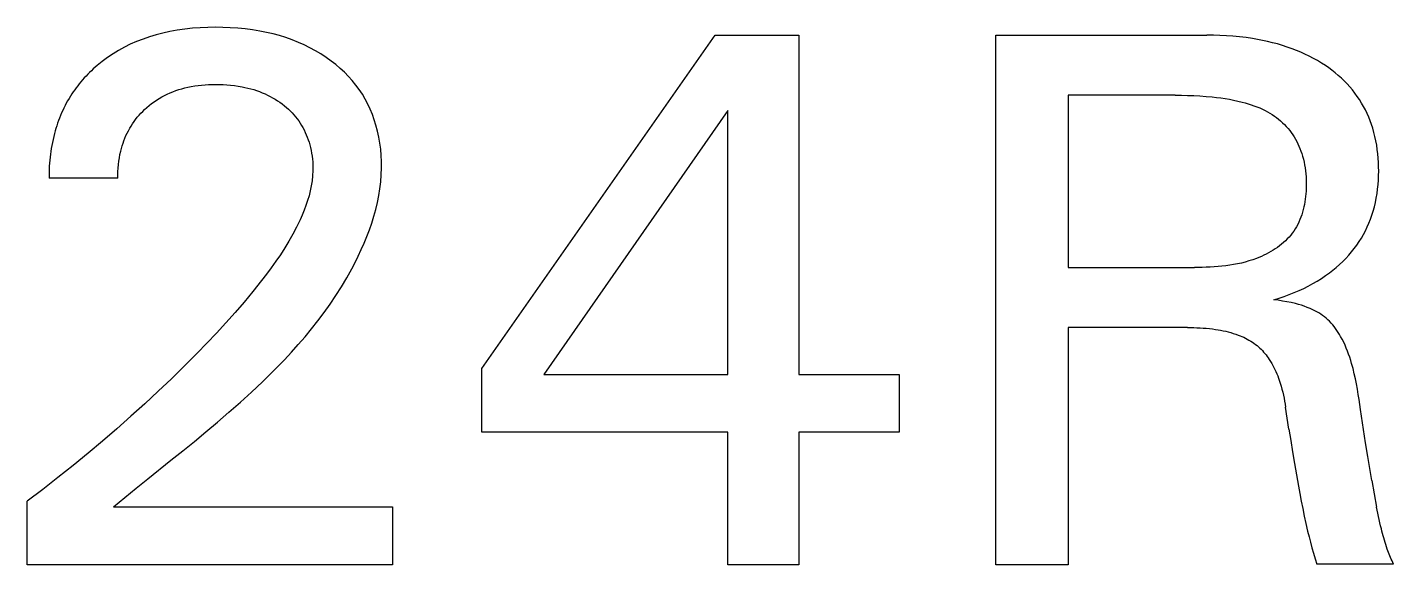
# Model space of a CAD drawing. Extents: x 0 to 420, y 0 to 297.
# Drawn here: x 153.61 to 159.28, y 214.46 to 216.69 of the extents above; entities that cross this region are included whole.
import ezdxf

# ---------------------------------------------------------------- set-up
doc = ezdxf.new("R2010")
doc.units = 0
doc.header["$LTSCALE"] = 23.1
doc.layers.add('10000_FRONT', color=7, linetype='CONTINUOUS')

msp = doc.modelspace()

# ---------------------------------------------------------------- linework, layer by layer
at = {"layer": '10000_FRONT', "color": 7, "linetype": 'CONTINUOUS'}
for p, q in [((154.3562, 216.6908), (154.3244, 216.6894)), ((154.388, 216.6913), (154.3562, 216.6908)), ((154.4191, 216.6909), (154.388, 216.6913)), ((154.4501, 216.6897), (154.4191, 216.6909)), ((154.0877, 216.6427), (154.0609, 216.6322)), ((154.1148, 216.652), (154.0877, 216.6427)), ((154.1424, 216.6603), (154.1148, 216.652)), ((154.1702, 216.6675), (154.1424, 216.6603)), ((154.1983, 216.6736), (154.1702, 216.6675)), ((154.2296, 216.6792), (154.1983, 216.6736)), ((154.2611, 216.6837), (154.2296, 216.6792)), ((154.2927, 216.6871), (154.2611, 216.6837)), ((154.3244, 216.6894), (154.2927, 216.6871)), ((154.481, 216.6877), (154.4501, 216.6897)), ((154.5119, 216.6847), (154.481, 216.6877)), ((154.5426, 216.6807), (154.5119, 216.6847)), ((154.5732, 216.6757), (154.5426, 216.6807)), ((154.6006, 216.6703), (154.5732, 216.6757)), ((154.6279, 216.6639), (154.6006, 216.6703)), ((154.6548, 216.6567), (154.6279, 216.6639)), ((154.6815, 216.6485), (154.6548, 216.6567)), ((154.7079, 216.6392), (154.6815, 216.6485)), ((154.7338, 216.6289), (154.7079, 216.6392)), ((155.495, 215.274), (156.4649, 216.6585)), ((156.4649, 216.6585), (156.8125, 216.6585)), ((156.8125, 216.6585), (156.8125, 215.249)), ((157.6311, 214.4585), (157.6311, 216.6585)), ((157.6311, 216.6585), (158.5074, 216.6585)), ((158.5346, 216.6583), (158.5074, 216.6585)), ((158.5618, 216.6575), (158.5346, 216.6583)), ((158.589, 216.6561), (158.5618, 216.6575)), ((158.6161, 216.6542), (158.589, 216.6561)), ((158.6432, 216.6516), (158.6161, 216.6542)), ((158.6703, 216.6484), (158.6432, 216.6516)), ((158.6972, 216.6445), (158.6703, 216.6484)), ((158.7182, 216.6409), (158.6972, 216.6445)), ((158.739, 216.6369), (158.7182, 216.6409)), ((158.7598, 216.6325), (158.739, 216.6369)), ((153.9629, 216.581), (153.9402, 216.5657)), ((153.9862, 216.5952), (153.9629, 216.581)), ((154.0101, 216.6084), (153.9862, 216.5952)), ((154.0346, 216.6206), (154.0101, 216.6084)), ((154.0609, 216.6322), (154.0346, 216.6206)), ((154.7577, 216.6183), (154.7338, 216.6289)), ((154.7812, 216.6067), (154.7577, 216.6183)), ((154.8042, 216.5941), (154.7812, 216.6067)), ((154.8266, 216.5807), (154.8042, 216.5941)), ((154.8485, 216.5663), (154.8266, 216.5807)), ((158.7804, 216.6275), (158.7598, 216.6325)), ((158.8009, 216.622), (158.7804, 216.6275)), ((158.8213, 216.616), (158.8009, 216.622)), ((158.8415, 216.6095), (158.8213, 216.616)), ((158.8615, 216.6024), (158.8415, 216.6095)), ((158.8796, 216.5954), (158.8615, 216.6024)), ((158.8976, 216.5879), (158.8796, 216.5954)), ((158.9153, 216.5799), (158.8976, 216.5879)), ((158.9328, 216.5714), (158.9153, 216.5799)), ((153.8889, 216.5253), (153.881, 216.5183)), ((153.8969, 216.5322), (153.8889, 216.5253)), ((153.9182, 216.5495), (153.8969, 216.5322)), ((153.9402, 216.5657), (153.9182, 216.5495)), ((154.8698, 216.5509), (154.8485, 216.5663)), ((154.8886, 216.5362), (154.8698, 216.5509)), ((154.9067, 216.5208), (154.8886, 216.5362)), ((154.9241, 216.5046), (154.9067, 216.5208)), ((158.9501, 216.5624), (158.9328, 216.5714)), ((158.967, 216.5529), (158.9501, 216.5624)), ((158.9837, 216.5428), (158.967, 216.5529)), ((159.0001, 216.5322), (158.9837, 216.5428)), ((159.014, 216.5226), (159.0001, 216.5322)), ((159.0276, 216.5126), (159.014, 216.5226)), ((153.8296, 216.465), (153.8229, 216.4568)), ((153.8365, 216.473), (153.8296, 216.465)), ((153.8436, 216.4809), (153.8365, 216.473)), ((153.8508, 216.4886), (153.8436, 216.4809)), ((153.8581, 216.4962), (153.8508, 216.4886)), ((153.8656, 216.5037), (153.8581, 216.4962)), ((153.8733, 216.5111), (153.8656, 216.5037)), ((153.881, 216.5183), (153.8733, 216.5111)), ((154.9409, 216.4876), (154.9241, 216.5046)), ((154.9568, 216.47), (154.9409, 216.4876)), ((154.9718, 216.4516), (154.9568, 216.47)), ((159.0408, 216.5021), (159.0276, 216.5126)), ((159.0538, 216.4913), (159.0408, 216.5021)), ((159.0664, 216.48), (159.0538, 216.4913)), ((159.0786, 216.4684), (159.0664, 216.48)), ((159.0904, 216.4563), (159.0786, 216.4684)), ((153.7917, 216.4143), (153.786, 216.4054)), ((153.7976, 216.423), (153.7917, 216.4143)), ((153.8037, 216.4317), (153.7976, 216.423)), ((153.8099, 216.4402), (153.8037, 216.4317)), ((153.8163, 216.4486), (153.8099, 216.4402)), ((153.8229, 216.4568), (153.8163, 216.4486)), ((154.1652, 216.4019), (154.1763, 216.4078)), ((154.1763, 216.4078), (154.188, 216.4136)), ((154.188, 216.4136), (154.1999, 216.4189)), ((154.1999, 216.4189), (154.212, 216.4239)), ((154.212, 216.4239), (154.2242, 216.4284)), ((154.2242, 216.4284), (154.2365, 216.4326)), ((154.2365, 216.4326), (154.249, 216.4363)), ((154.249, 216.4363), (154.2616, 216.4397)), ((154.2616, 216.4397), (154.2743, 216.4427)), ((154.2743, 216.4427), (154.2883, 216.4455)), ((154.2883, 216.4455), (154.3024, 216.4479)), ((154.3024, 216.4479), (154.3166, 216.4499)), ((154.3166, 216.4499), (154.3308, 216.4515)), ((154.3308, 216.4515), (154.3451, 216.4527)), ((154.3451, 216.4527), (154.3594, 216.4536)), ((154.3594, 216.4536), (154.3737, 216.4541)), ((154.3737, 216.4541), (154.388, 216.4543)), ((154.388, 216.4543), (154.404, 216.4541)), ((154.404, 216.4541), (154.4199, 216.4536)), ((154.4199, 216.4536), (154.4358, 216.4526)), ((154.4358, 216.4526), (154.4516, 216.4513)), ((154.4516, 216.4513), (154.4675, 216.4494)), ((154.4675, 216.4494), (154.4832, 216.4472)), ((154.4832, 216.4472), (154.4989, 216.4444)), ((154.4989, 216.4444), (154.5112, 216.4419)), ((154.5112, 216.4419), (154.5234, 216.439)), ((154.5234, 216.439), (154.5356, 216.4359)), ((154.5356, 216.4359), (154.5476, 216.4324)), ((154.5476, 216.4324), (154.5595, 216.4285)), ((154.5595, 216.4285), (154.5713, 216.4243)), ((154.5713, 216.4243), (154.583, 216.4197)), ((154.583, 216.4197), (154.5945, 216.4148)), ((154.5945, 216.4148), (154.6052, 216.4098)), ((154.6052, 216.4098), (154.6158, 216.4044)), ((154.9859, 216.4324), (154.9718, 216.4516)), ((154.9988, 216.4129), (154.9859, 216.4324)), ((155.0107, 216.3928), (154.9988, 216.4129)), ((157.932, 216.4091), (157.932, 215.6934)), ((158.3764, 216.4091), (157.932, 216.4091)), ((158.3764, 216.4091), (158.402, 216.4089)), ((158.402, 216.4089), (158.4275, 216.4084)), ((158.4275, 216.4084), (158.4531, 216.4074)), ((158.4531, 216.4074), (158.4786, 216.4061)), ((158.4786, 216.4061), (158.5041, 216.4043)), ((159.1018, 216.4439), (159.0904, 216.4563)), ((159.1127, 216.431), (159.1018, 216.4439)), ((159.1231, 216.4177), (159.1127, 216.431)), ((159.1327, 216.4044), (159.1231, 216.4177)), ((153.7586, 216.3559), (153.7538, 216.3457)), ((153.7637, 216.3661), (153.7586, 216.3559)), ((153.7689, 216.3761), (153.7637, 216.3661)), ((153.7744, 216.386), (153.7689, 216.3761)), ((153.7801, 216.3958), (153.7744, 216.386)), ((153.786, 216.4054), (153.7801, 216.3958)), ((154.0861, 216.3421), (154.0941, 216.3498)), ((154.0941, 216.3498), (154.1035, 216.3583)), ((154.1035, 216.3583), (154.1131, 216.3665)), ((154.1131, 216.3665), (154.123, 216.3743)), ((154.123, 216.3743), (154.1332, 216.3817)), ((154.1332, 216.3817), (154.1436, 216.3888)), ((154.1436, 216.3888), (154.1543, 216.3955)), ((154.1543, 216.3955), (154.1652, 216.4019)), ((154.6158, 216.4044), (154.6261, 216.3987)), ((154.6261, 216.3987), (154.6363, 216.3927)), ((154.6363, 216.3927), (154.6463, 216.3864)), ((154.6463, 216.3864), (154.656, 216.3797)), ((154.656, 216.3797), (154.6656, 216.3727)), ((154.6656, 216.3727), (154.6749, 216.3654)), ((154.6749, 216.3654), (154.6833, 216.3584)), ((154.6833, 216.3584), (154.6914, 216.3511)), ((154.6914, 216.3511), (154.6993, 216.3436)), ((155.0216, 216.3721), (155.0107, 216.3928)), ((155.0315, 216.3509), (155.0216, 216.3721)), ((155.0405, 216.3292), (155.0315, 216.3509)), ((158.5041, 216.4043), (158.5296, 216.402)), ((158.5296, 216.402), (158.5475, 216.4)), ((158.5475, 216.4), (158.5655, 216.3977)), ((158.5655, 216.3977), (158.5834, 216.3951)), ((158.5834, 216.3951), (158.6012, 216.3921)), ((158.6012, 216.3921), (158.619, 216.3887)), ((158.619, 216.3887), (158.6367, 216.3849)), ((158.6367, 216.3849), (158.6543, 216.3806)), ((158.6543, 216.3806), (158.6667, 216.3773)), ((158.6667, 216.3773), (158.679, 216.3737)), ((158.679, 216.3737), (158.6913, 216.3698)), ((158.6913, 216.3698), (158.7035, 216.3656)), ((158.7035, 216.3656), (158.7155, 216.3611)), ((158.7155, 216.3611), (158.7274, 216.3562)), ((158.7274, 216.3562), (158.7391, 216.3508)), ((158.7391, 216.3508), (158.7506, 216.3451)), ((159.1419, 216.3908), (159.1327, 216.4044)), ((159.1505, 216.3768), (159.1419, 216.3908)), ((159.1587, 216.3625), (159.1505, 216.3768)), ((159.1663, 216.3479), (159.1587, 216.3625)), ((153.7327, 216.293), (153.7291, 216.2822)), ((153.7365, 216.3037), (153.7327, 216.293)), ((153.7405, 216.3143), (153.7365, 216.3037)), ((153.7447, 216.3249), (153.7405, 216.3143)), ((153.7491, 216.3353), (153.7447, 216.3249)), ((153.7538, 216.3457), (153.7491, 216.3353)), ((154.0439, 216.2905), (154.0502, 216.2997)), ((154.0502, 216.2997), (154.0568, 216.3086)), ((154.0568, 216.3086), (154.0637, 216.3173)), ((154.0637, 216.3173), (154.0709, 216.3258)), ((154.0709, 216.3258), (154.0784, 216.334)), ((154.0784, 216.334), (154.0861, 216.3421)), ((154.6993, 216.3436), (154.707, 216.3358)), ((154.707, 216.3358), (154.7144, 216.3278)), ((154.7144, 216.3278), (154.7214, 216.3195)), ((154.7214, 216.3195), (154.7282, 216.3109)), ((154.7282, 216.3109), (154.7346, 216.3022)), ((154.7346, 216.3022), (154.7407, 216.2932)), ((154.7407, 216.2932), (154.7465, 216.2839)), ((155.0485, 216.3072), (155.0405, 216.3292)), ((155.0555, 216.2848), (155.0485, 216.3072)), ((156.5179, 216.3451), (155.7523, 215.249)), ((156.5179, 215.249), (156.5179, 216.3451)), ((158.7506, 216.3451), (158.7603, 216.3399)), ((158.7603, 216.3399), (158.7698, 216.3344)), ((158.7698, 216.3344), (158.7791, 216.3286)), ((158.7791, 216.3286), (158.7882, 216.3224)), ((158.7882, 216.3224), (158.7971, 216.316)), ((158.7971, 216.316), (158.8058, 216.3092)), ((158.8058, 216.3092), (158.8142, 216.3022)), ((158.8142, 216.3022), (158.8224, 216.2948)), ((158.8224, 216.2948), (158.8302, 216.2872)), ((159.1734, 216.3331), (159.1663, 216.3479)), ((159.1801, 216.318), (159.1734, 216.3331)), ((159.1862, 216.3028), (159.1801, 216.318)), ((159.1918, 216.2873), (159.1862, 216.3028)), ((153.7164, 216.2374), (153.7136, 216.2252)), ((153.7195, 216.2495), (153.7164, 216.2374)), ((153.7225, 216.2605), (153.7195, 216.2495)), ((153.7257, 216.2714), (153.7225, 216.2605)), ((153.7291, 216.2822), (153.7257, 216.2714)), ((154.0124, 216.2308), (154.0168, 216.2413)), ((154.0168, 216.2413), (154.0216, 216.2516)), ((154.0216, 216.2516), (154.0267, 216.2617)), ((154.0267, 216.2617), (154.0322, 216.2717)), ((154.0322, 216.2717), (154.0379, 216.2812)), ((154.0379, 216.2812), (154.0439, 216.2905)), ((154.7465, 216.2839), (154.7519, 216.2744)), ((154.7519, 216.2744), (154.757, 216.2647)), ((154.757, 216.2647), (154.7617, 216.2548)), ((154.7617, 216.2548), (154.7661, 216.2448)), ((154.7661, 216.2448), (154.7701, 216.2346)), ((155.0621, 216.2601), (155.0555, 216.2848)), ((155.0676, 216.2351), (155.0621, 216.2601)), ((158.8302, 216.2872), (158.8378, 216.2792)), ((158.8378, 216.2792), (158.845, 216.271)), ((158.845, 216.271), (158.8518, 216.2626)), ((158.8518, 216.2626), (158.8583, 216.2539)), ((158.8583, 216.2539), (158.8644, 216.245)), ((158.8644, 216.245), (158.8702, 216.2358)), ((158.8702, 216.2358), (158.8757, 216.2265)), ((159.1969, 216.2717), (159.1918, 216.2873)), ((159.2018, 216.2544), (159.1969, 216.2717)), ((159.2062, 216.237), (159.2018, 216.2544)), ((159.21, 216.2194), (159.2062, 216.237)), ((153.7065, 216.1883), (153.7045, 216.176)), ((153.7086, 216.2007), (153.7065, 216.1883)), ((153.711, 216.2129), (153.7086, 216.2007)), ((153.7136, 216.2252), (153.711, 216.2129)), ((153.995, 216.1766), (153.9979, 216.1876)), ((153.9979, 216.1876), (154.001, 216.1986)), ((154.001, 216.1986), (154.0045, 216.2094)), ((154.0045, 216.2094), (154.0083, 216.2202)), ((154.0083, 216.2202), (154.0124, 216.2308)), ((154.7701, 216.2346), (154.7738, 216.2242)), ((154.7738, 216.2242), (154.7772, 216.2138)), ((154.7772, 216.2138), (154.7802, 216.2032)), ((154.7802, 216.2032), (154.7833, 216.1915)), ((154.7833, 216.1915), (154.7859, 216.1797)), ((154.7859, 216.1797), (154.7881, 216.1678)), ((155.0719, 216.2099), (155.0676, 216.2351)), ((155.0752, 216.1846), (155.0719, 216.2099)), ((155.0774, 216.1591), (155.0752, 216.1846)), ((158.8757, 216.2265), (158.8809, 216.2169)), ((158.8809, 216.2169), (158.8857, 216.2072)), ((158.8857, 216.2072), (158.8902, 216.1974)), ((158.8902, 216.1974), (158.8943, 216.1874)), ((158.8943, 216.1874), (158.8982, 216.1772)), ((159.2132, 216.2017), (159.21, 216.2194)), ((159.2158, 216.1839), (159.2132, 216.2017)), ((159.218, 216.1661), (159.2158, 216.1839)), ((153.6991, 216.1264), (153.6983, 216.1139)), ((153.7002, 216.1388), (153.6991, 216.1264)), ((153.7014, 216.1512), (153.7002, 216.1388)), ((153.7029, 216.1636), (153.7014, 216.1512)), ((153.7045, 216.176), (153.7029, 216.1636)), ((153.9854, 216.1207), (153.9871, 216.1348)), ((153.9871, 216.1348), (153.9893, 216.1488)), ((153.9893, 216.1488), (153.9919, 216.1627)), ((153.9919, 216.1627), (153.995, 216.1766)), ((154.7881, 216.1678), (154.79, 216.1558)), ((154.79, 216.1558), (154.7915, 216.1438)), ((154.7915, 216.1438), (154.7925, 216.1318)), ((154.7925, 216.1318), (154.7932, 216.1198)), ((155.0786, 216.1336), (155.0774, 216.1591)), ((155.0787, 216.1081), (155.0786, 216.1336)), ((158.8982, 216.1772), (158.9017, 216.167)), ((158.9017, 216.167), (158.9053, 216.1553)), ((158.9053, 216.1553), (158.9085, 216.1435)), ((158.9085, 216.1435), (158.9113, 216.1315)), ((158.9113, 216.1315), (158.9137, 216.1195)), ((159.2196, 216.1481), (159.218, 216.1661)), ((159.2207, 216.1301), (159.2196, 216.1481)), ((159.2213, 216.1121), (159.2207, 216.1301)), ((153.6974, 216.0892), (153.6973, 216.0768)), ((153.6973, 216.0768), (153.6973, 216.0645)), ((153.6978, 216.1015), (153.6974, 216.0892)), ((153.6983, 216.1139), (153.6978, 216.1015)), ((153.9826, 216.0645), (153.9827, 216.0785)), ((153.9827, 216.0785), (153.9832, 216.0925)), ((153.9832, 216.0925), (153.9841, 216.1066)), ((153.9841, 216.1066), (153.9854, 216.1207)), ((154.7923, 216.0746), (154.79, 216.0536)), ((154.7934, 216.0957), (154.7923, 216.0746)), ((154.7932, 216.1198), (154.7935, 216.1077)), ((154.7935, 216.1077), (154.7934, 216.0957)), ((155.0753, 216.0498), (155.0777, 216.0789)), ((155.0777, 216.0789), (155.0787, 216.1081)), ((158.9137, 216.1195), (158.9157, 216.1074)), ((158.9157, 216.1074), (158.9174, 216.0952)), ((158.9174, 216.0952), (158.9187, 216.083)), ((158.9187, 216.083), (158.9197, 216.0706)), ((158.9197, 216.0706), (158.9203, 216.0583)), ((159.2204, 216.0565), (159.2212, 216.0753)), ((159.2212, 216.0753), (159.2215, 216.0941)), ((159.2215, 216.0941), (159.2213, 216.1121)), ((153.9826, 216.0645), (153.6973, 216.0645)), ((154.7824, 216.0121), (154.7772, 215.9915)), ((154.7867, 216.0328), (154.7824, 216.0121)), ((154.79, 216.0536), (154.7867, 216.0328)), ((155.0671, 215.992), (155.0718, 216.0208)), ((155.0718, 216.0208), (155.0753, 216.0498)), ((158.9197, 216.011), (158.919, 215.9999)), ((158.9203, 216.0222), (158.9197, 216.011)), ((158.9203, 216.0583), (158.9206, 216.0458)), ((158.9206, 216.0333), (158.9203, 216.0222)), ((158.9206, 216.0458), (158.9206, 216.0333)), ((159.2148, 216.0005), (159.2172, 216.0191)), ((159.2172, 216.0191), (159.2191, 216.0378)), ((159.2191, 216.0378), (159.2204, 216.0565)), ((154.7711, 215.9711), (154.7643, 215.9509)), ((154.7772, 215.9915), (154.7711, 215.9711)), ((155.0545, 215.9347), (155.0613, 215.9632)), ((155.0613, 215.9632), (155.0671, 215.992)), ((158.913, 215.9556), (158.9107, 215.9447)), ((158.9149, 215.9666), (158.913, 215.9556)), ((158.9165, 215.9777), (158.9149, 215.9666)), ((158.9179, 215.9888), (158.9165, 215.9777)), ((158.919, 215.9999), (158.9179, 215.9888)), ((159.2038, 215.9453), (159.2081, 215.9636)), ((159.2081, 215.9636), (159.2117, 215.982)), ((159.2117, 215.982), (159.2148, 216.0005)), ((154.7487, 215.9111), (154.7401, 215.8916)), ((154.7568, 215.9309), (154.7487, 215.9111)), ((154.7643, 215.9509), (154.7568, 215.9309)), ((155.0379, 215.8781), (155.0466, 215.9063)), ((155.0466, 215.9063), (155.0545, 215.9347)), ((158.8984, 215.9023), (158.8945, 215.8922)), ((158.902, 215.9127), (158.8984, 215.9023)), ((158.9053, 215.9232), (158.902, 215.9127)), ((158.9082, 215.9339), (158.9053, 215.9232)), ((158.9107, 215.9447), (158.9082, 215.9339)), ((159.1877, 215.8942), (159.1935, 215.9106)), ((159.1935, 215.9106), (159.1988, 215.9273)), ((159.1988, 215.9273), (159.2038, 215.9453)), ((154.7256, 215.8614), (154.71, 215.8319)), ((154.7401, 215.8916), (154.7256, 215.8614)), ((155.0178, 215.8224), (155.0282, 215.8502)), ((155.0282, 215.8502), (155.0379, 215.8781)), ((158.8689, 215.8445), (158.8627, 215.8359)), ((158.8748, 215.8535), (158.8689, 215.8445)), ((158.8803, 215.8628), (158.8748, 215.8535)), ((158.8854, 215.8724), (158.8803, 215.8628)), ((158.8902, 215.8821), (158.8854, 215.8724)), ((158.8945, 215.8922), (158.8902, 215.8821)), ((159.1585, 215.8308), (159.1667, 215.8462)), ((159.1667, 215.8462), (159.1743, 215.862)), ((159.1743, 215.862), (159.1813, 215.878)), ((159.1813, 215.878), (159.1877, 215.8942)), ((154.6936, 215.8029), (154.6762, 215.7745)), ((154.71, 215.8319), (154.6936, 215.8029)), ((154.9946, 215.7678), (155.0065, 215.795)), ((155.0065, 215.795), (155.0178, 215.8224)), ((158.8096, 215.7834), (158.8008, 215.777)), ((158.8181, 215.7901), (158.8096, 215.7834)), ((158.8263, 215.797), (158.8181, 215.7901)), ((158.8342, 215.8043), (158.8263, 215.797)), ((158.8419, 215.8118), (158.8342, 215.8043)), ((158.8492, 215.8195), (158.8419, 215.8118)), ((158.8561, 215.8276), (158.8492, 215.8195)), ((158.8627, 215.8359), (158.8561, 215.8276)), ((159.12, 215.7719), (159.1307, 215.7864)), ((159.1307, 215.7864), (159.1405, 215.8009)), ((159.1405, 215.8009), (159.1498, 215.8156)), ((159.1498, 215.8156), (159.1585, 215.8308)), ((154.6582, 215.7466), (154.6394, 215.7191)), ((154.6762, 215.7745), (154.6582, 215.7466)), ((154.9688, 215.7144), (154.982, 215.7409)), ((154.982, 215.7409), (154.9946, 215.7678)), ((158.6985, 215.7255), (158.6827, 215.7204)), ((158.7141, 215.7312), (158.6985, 215.7255)), ((158.7242, 215.7352), (158.7141, 215.7312)), ((158.7342, 215.7395), (158.7242, 215.7352)), ((158.7442, 215.7441), (158.7342, 215.7395)), ((158.754, 215.7489), (158.7442, 215.7441)), ((158.7637, 215.754), (158.754, 215.7489)), ((158.7733, 215.7593), (158.7637, 215.754)), ((158.7827, 215.7649), (158.7733, 215.7593)), ((158.7919, 215.7708), (158.7827, 215.7649)), ((158.8008, 215.777), (158.7919, 215.7708)), ((159.072, 215.7183), (159.0847, 215.731)), ((159.0847, 215.731), (159.097, 215.7442)), ((159.097, 215.7442), (159.1088, 215.7579)), ((159.1088, 215.7579), (159.12, 215.7719)), ((154.6201, 215.6921), (154.6002, 215.6654)), ((154.6394, 215.7191), (154.6201, 215.6921)), ((154.934, 215.6504), (154.955, 215.6882)), ((154.955, 215.6882), (154.9688, 215.7144)), ((157.932, 215.6934), (158.4559, 215.6934)), ((158.4722, 215.6935), (158.4559, 215.6934)), ((158.4886, 215.6937), (158.4722, 215.6935)), ((158.5049, 215.6941), (158.4886, 215.6937)), ((158.5213, 215.6948), (158.5049, 215.6941)), ((158.5376, 215.6957), (158.5213, 215.6948)), ((158.554, 215.6969), (158.5376, 215.6957)), ((158.5703, 215.6985), (158.554, 215.6969)), ((158.5865, 215.7003), (158.5703, 215.6985)), ((158.6028, 215.7026), (158.5865, 215.7003)), ((158.6189, 215.7052), (158.6028, 215.7026)), ((158.635, 215.7083), (158.6189, 215.7052)), ((158.651, 215.7118), (158.635, 215.7083)), ((158.6669, 215.7158), (158.651, 215.7118)), ((158.6827, 215.7204), (158.6669, 215.7158)), ((159.0005, 215.6594), (159.0172, 215.6716)), ((159.0172, 215.6716), (159.0315, 215.6826)), ((159.0315, 215.6826), (159.0454, 215.694)), ((159.0454, 215.694), (159.0589, 215.7059)), ((159.0589, 215.7059), (159.072, 215.7183)), ((154.58, 215.639), (154.5442, 215.594)), ((154.6002, 215.6654), (154.58, 215.639)), ((154.8889, 215.5772), (154.9119, 215.6134)), ((154.9119, 215.6134), (154.934, 215.6504)), ((158.91, 215.6067), (158.9291, 215.6163)), ((158.9291, 215.6163), (158.9479, 215.6265)), ((158.9479, 215.6265), (158.9658, 215.6369)), ((158.9658, 215.6369), (158.9833, 215.6479)), ((158.9833, 215.6479), (159.0005, 215.6594)), ((154.5442, 215.594), (154.5075, 215.5497)), ((154.865, 215.5416), (154.8889, 215.5772)), ((158.7865, 215.5593), (158.8079, 215.5659)), ((158.8044, 215.5569), (158.7865, 215.5593)), ((158.8223, 215.5541), (158.8044, 215.5569)), ((158.8079, 215.5659), (158.8291, 215.573)), ((158.8291, 215.573), (158.8502, 215.5808)), ((158.8502, 215.5808), (158.871, 215.5891)), ((158.871, 215.5891), (158.8906, 215.5976)), ((158.8906, 215.5976), (158.91, 215.6067)), ((154.47, 215.5062), (154.4317, 215.4632)), ((154.5075, 215.5497), (154.47, 215.5062)), ((154.8144, 215.4724), (154.8401, 215.5067)), ((154.8401, 215.5067), (154.865, 215.5416)), ((158.8402, 215.551), (158.8223, 215.5541)), ((158.858, 215.5474), (158.8402, 215.551)), ((158.8757, 215.5432), (158.858, 215.5474)), ((158.888, 215.5399), (158.8757, 215.5432)), ((158.9003, 215.5362), (158.888, 215.5399)), ((158.9124, 215.5322), (158.9003, 215.5362)), ((158.9244, 215.5278), (158.9124, 215.5322)), ((158.9363, 215.523), (158.9244, 215.5278)), ((158.9479, 215.5177), (158.9363, 215.523)), ((158.9563, 215.5136), (158.9479, 215.5177)), ((158.9646, 215.5092), (158.9563, 215.5136)), ((158.9727, 215.5045), (158.9646, 215.5092)), ((158.9807, 215.4996), (158.9727, 215.5045)), ((158.9884, 215.4943), (158.9807, 215.4996)), ((154.4317, 215.4632), (154.3928, 215.4209)), ((154.788, 215.4387), (154.8144, 215.4724)), ((157.932, 215.4439), (157.932, 214.4585)), ((158.4279, 215.4439), (157.932, 215.4439)), ((158.4279, 215.4439), (158.4408, 215.4438)), ((158.4408, 215.4438), (158.4537, 215.4436)), ((158.4537, 215.4436), (158.4666, 215.4432)), ((158.4666, 215.4432), (158.4795, 215.4425)), ((158.4795, 215.4425), (158.4924, 215.4417)), ((158.4924, 215.4417), (158.5053, 215.4407)), ((158.9959, 215.4888), (158.9884, 215.4943)), ((159.0032, 215.4829), (158.9959, 215.4888)), ((159.0104, 215.4765), (159.0032, 215.4829)), ((159.0174, 215.4698), (159.0104, 215.4765)), ((159.0241, 215.4627), (159.0174, 215.4698)), ((159.0304, 215.4554), (159.0241, 215.4627)), ((159.0366, 215.4479), (159.0304, 215.4554)), ((159.0424, 215.4401), (159.0366, 215.4479)), ((154.3928, 215.4209), (154.3532, 215.3792)), ((154.7328, 215.3732), (154.7607, 215.4057)), ((154.7607, 215.4057), (154.788, 215.4387)), ((158.5053, 215.4407), (158.5181, 215.4394)), ((158.5181, 215.4394), (158.531, 215.4379)), ((158.531, 215.4379), (158.5438, 215.4361)), ((158.5438, 215.4361), (158.5544, 215.4345)), ((158.5544, 215.4345), (158.565, 215.4326)), ((158.565, 215.4326), (158.5756, 215.4305)), ((158.5756, 215.4305), (158.5862, 215.4282)), ((158.5862, 215.4282), (158.5966, 215.4256)), ((158.5966, 215.4256), (158.607, 215.4228)), ((158.607, 215.4228), (158.6174, 215.4197)), ((158.6174, 215.4197), (158.6277, 215.4164)), ((158.6277, 215.4164), (158.6378, 215.4127)), ((158.6378, 215.4127), (158.6455, 215.4098)), ((158.6455, 215.4098), (158.6531, 215.4066)), ((158.6531, 215.4066), (158.6607, 215.4032)), ((158.6607, 215.4032), (158.6681, 215.3997)), ((158.6681, 215.3997), (158.6755, 215.3959)), ((158.6755, 215.3959), (158.6827, 215.3919)), ((158.6827, 215.3919), (158.6898, 215.3877)), ((158.6898, 215.3877), (158.6967, 215.3833)), ((159.0481, 215.4321), (159.0424, 215.4401)), ((159.0534, 215.4239), (159.0481, 215.4321)), ((159.0586, 215.4156), (159.0534, 215.4239)), ((159.0635, 215.4072), (159.0586, 215.4156)), ((159.07, 215.3952), (159.0635, 215.4072)), ((159.0761, 215.3831), (159.07, 215.3952)), ((154.3132, 215.3379), (154.2596, 215.2842)), ((154.3532, 215.3792), (154.3132, 215.3379)), ((154.675, 215.3098), (154.7042, 215.3413)), ((154.7042, 215.3413), (154.7328, 215.3732)), ((158.6967, 215.3833), (158.7035, 215.3787)), ((158.7035, 215.3787), (158.7101, 215.3738)), ((158.7101, 215.3738), (158.7161, 215.369)), ((158.7161, 215.369), (158.7219, 215.364)), ((158.7219, 215.364), (158.7275, 215.3588)), ((158.7275, 215.3588), (158.733, 215.3534)), ((158.733, 215.3534), (158.7384, 215.3479)), ((158.7384, 215.3479), (158.7435, 215.3422)), ((158.7435, 215.3422), (158.7486, 215.3363)), ((158.7486, 215.3363), (158.7534, 215.3303)), ((158.7534, 215.3303), (158.7581, 215.3242)), ((159.0818, 215.3708), (159.0761, 215.3831)), ((159.0871, 215.3584), (159.0818, 215.3708)), ((159.0922, 215.3458), (159.0871, 215.3584)), ((159.0968, 215.3331), (159.0922, 215.3458)), ((159.1012, 215.3203), (159.0968, 215.3331)), ((154.2596, 215.2842), (154.2053, 215.2312)), ((154.6148, 215.2484), (154.6451, 215.2789)), ((154.6451, 215.2789), (154.675, 215.3098)), ((155.495, 215.0089), (155.495, 215.274)), ((158.7581, 215.3242), (158.7626, 215.3179)), ((158.7626, 215.3179), (158.7669, 215.3116)), ((158.7669, 215.3116), (158.7721, 215.3034)), ((158.7721, 215.3034), (158.7771, 215.2951)), ((158.7771, 215.2951), (158.7818, 215.2867)), ((158.7818, 215.2867), (158.7862, 215.2782)), ((158.7862, 215.2782), (158.7905, 215.2695)), ((159.1054, 215.3074), (159.1012, 215.3203)), ((159.1092, 215.2944), (159.1054, 215.3074)), ((159.115, 215.2733), (159.1092, 215.2944)), ((159.1202, 215.2521), (159.115, 215.2733)), ((154.2053, 215.2312), (154.1504, 215.179)), ((154.5384, 215.1754), (154.584, 215.2184)), ((154.584, 215.2184), (154.6148, 215.2484)), ((155.7523, 215.249), (156.5179, 215.249)), ((156.8125, 215.249), (157.2288, 215.249)), ((157.2288, 215.249), (157.2288, 215.0089)), ((158.7905, 215.2695), (158.7945, 215.2607)), ((158.7945, 215.2607), (158.7983, 215.2519)), ((158.7983, 215.2519), (158.8019, 215.2429)), ((158.8019, 215.2429), (158.8053, 215.2339)), ((158.8053, 215.2339), (158.8085, 215.2248)), ((158.8085, 215.2248), (158.8124, 215.2127)), ((159.1249, 215.2307), (159.1202, 215.2521)), ((159.1292, 215.2093), (159.1249, 215.2307)), ((154.1504, 215.179), (154.0947, 215.1274)), ((154.4919, 215.1333), (154.5384, 215.1754)), ((158.8124, 215.2127), (158.8161, 215.2005)), ((158.8161, 215.2005), (158.8195, 215.1882)), ((158.8195, 215.1882), (158.8227, 215.1758)), ((158.8227, 215.1758), (158.8255, 215.1634)), ((158.8255, 215.1634), (158.8282, 215.151)), ((159.1332, 215.1877), (159.1292, 215.2093)), ((159.1369, 215.1662), (159.1332, 215.1877)), ((159.1404, 215.1446), (159.1369, 215.1662)), ((154.0947, 215.1274), (154.0368, 215.075)), ((154.4448, 215.0918), (154.4919, 215.1333)), ((158.8282, 215.151), (158.8306, 215.1385)), ((158.8306, 215.1385), (158.8328, 215.1259)), ((158.8328, 215.1259), (158.8348, 215.1134)), ((158.8488, 215.0214), (158.8348, 215.1134)), ((159.1467, 215.1032), (159.1404, 215.1446)), ((159.1588, 215.0205), (159.1467, 215.1032)), ((154.0368, 215.075), (153.9782, 215.0234)), ((154.3491, 215.0108), (154.3972, 215.051)), ((154.3972, 215.051), (154.4448, 215.0918)), ((153.9782, 215.0234), (153.9191, 214.9724)), ((154.3008, 214.971), (154.3491, 215.0108)), ((156.5179, 215.0089), (155.495, 215.0089)), ((156.5179, 214.4585), (156.5179, 215.0089)), ((156.8125, 215.0089), (156.8125, 214.4585)), ((157.2288, 215.0089), (156.8125, 215.0089)), ((158.8488, 215.0214), (158.8562, 214.974)), ((159.1674, 214.9644), (159.1588, 215.0205)), ((153.9191, 214.9724), (153.8593, 214.9221)), ((154.2037, 214.8924), (154.2523, 214.9315)), ((154.2523, 214.9315), (154.3008, 214.971)), ((158.8562, 214.974), (158.8637, 214.9267)), ((159.1764, 214.9083), (159.1674, 214.9644)), ((153.8593, 214.9221), (153.7971, 214.871)), ((154.1072, 214.8148), (154.2037, 214.8924)), ((158.8637, 214.9267), (158.8715, 214.8795)), ((158.8715, 214.8795), (158.8796, 214.8323)), ((159.1848, 214.858), (159.1764, 214.9083)), ((153.7342, 214.8206), (153.6708, 214.771)), ((153.7971, 214.871), (153.7342, 214.8206)), ((158.8796, 214.8323), (158.888, 214.7851)), ((159.1934, 214.8078), (159.1848, 214.858)), ((153.6708, 214.771), (153.6069, 214.722)), ((154.0121, 214.7374), (154.0594, 214.7761)), ((154.0594, 214.7761), (154.1072, 214.8148)), ((158.888, 214.7851), (158.8938, 214.7538)), ((159.1934, 214.8078), (159.2129, 214.698)), ((153.6069, 214.4585), (153.6069, 214.722)), ((153.9655, 214.6986), (154.0121, 214.7374)), ((158.8938, 214.7538), (158.8997, 214.7225)), ((158.8997, 214.7225), (158.906, 214.6913)), ((153.9655, 214.6986), (155.124, 214.6986)), ((155.124, 214.6986), (155.124, 214.4585)), ((158.906, 214.6913), (158.9125, 214.6601)), ((158.9125, 214.6601), (158.9193, 214.629)), ((159.2154, 214.685), (159.2129, 214.698)), ((159.218, 214.6719), (159.2154, 214.685)), ((159.2207, 214.6589), (159.218, 214.6719)), ((159.2235, 214.6459), (159.2207, 214.6589)), ((158.9193, 214.629), (158.9264, 214.598)), ((158.9264, 214.598), (158.9321, 214.5748)), ((159.2264, 214.6329), (159.2235, 214.6459)), ((159.2294, 214.6199), (159.2264, 214.6329)), ((159.2326, 214.607), (159.2294, 214.6199)), ((159.2349, 214.5976), (159.2326, 214.607)), ((159.2373, 214.5882), (159.2349, 214.5976)), ((158.9321, 214.5748), (158.938, 214.5517)), ((158.938, 214.5517), (158.9441, 214.5287)), ((159.2399, 214.5788), (159.2373, 214.5882)), ((159.2424, 214.5695), (159.2399, 214.5788)), ((159.2451, 214.5602), (159.2424, 214.5695)), ((159.2479, 214.5509), (159.2451, 214.5602)), ((159.2508, 214.5417), (159.2479, 214.5509)), ((159.2538, 214.5325), (159.2508, 214.5417)), ((158.9441, 214.5287), (158.9505, 214.5058)), ((158.9505, 214.5058), (158.9572, 214.4829)), ((158.9572, 214.4829), (158.9642, 214.4601)), ((159.257, 214.5233), (159.2538, 214.5325)), ((159.2596, 214.5161), (159.257, 214.5233)), ((159.2622, 214.509), (159.2596, 214.5161)), ((159.265, 214.5019), (159.2622, 214.509)), ((159.2679, 214.4948), (159.265, 214.5019)), ((159.2709, 214.4878), (159.2679, 214.4948)), ((159.2739, 214.4808), (159.2709, 214.4878)), ((159.2771, 214.4738), (159.2739, 214.4808)), ((155.124, 214.4585), (153.6069, 214.4585)), ((156.8125, 214.4585), (156.5179, 214.4585)), ((157.932, 214.4585), (157.6311, 214.4585)), ((159.2838, 214.4601), (158.9642, 214.4601)), ((159.2804, 214.4669), (159.2771, 214.4738)), ((159.2838, 214.4601), (159.2804, 214.4669))]:
    msp.add_line(p, q, dxfattribs=at)

doc.saveas('drawing.dxf')
